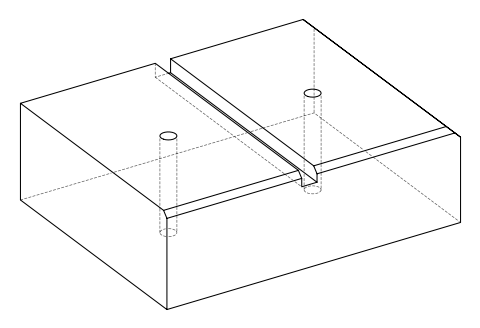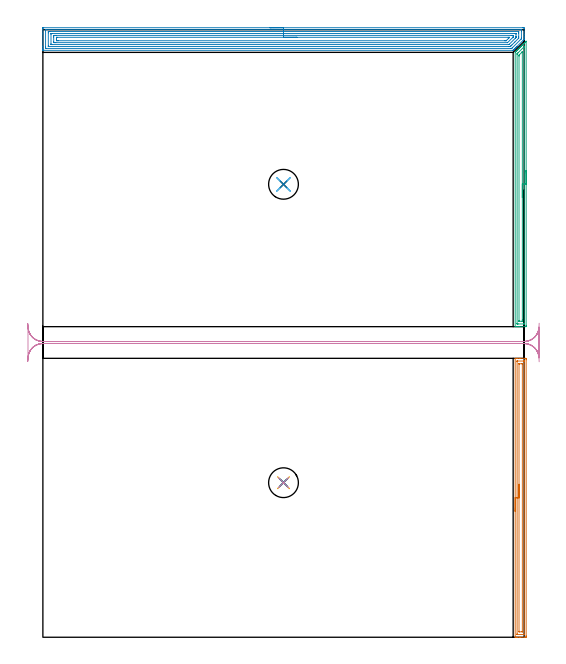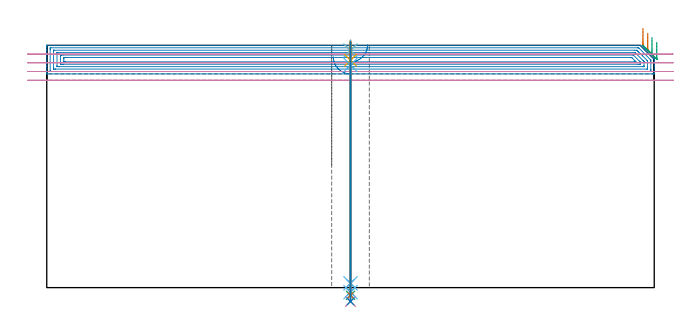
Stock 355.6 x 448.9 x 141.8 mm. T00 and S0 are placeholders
(PLAN: 14 operations, 10 tool changes, 38.1 min)
(1 AREA_MILL | FG_CHAMFER_SURFACE | UGT0205_001 | 5.17 min | 6924 mm3)
(2 AREA_MILL_1 | FG_CHAMFER_SURFACE_1 | UGT0205_001 | 17.31 min | 49586 mm3)
(3 AREA_MILL_2 | FG_CHAMFER_SURFACE_2 | UGT0205_001 | 5.2 min | 6896 mm3)
(4 MILL_RECTANGULAR_SLOT | SLOT_RECTANGULAR | UGT0201_105 | Follow Part, ap 5.5, ae 75% | 6.54 min | 169546 mm3)
(5 SPOT_DRILL | STEP1HOLE | NXT0321_9005460120000 | 0.05 min | 155 mm3)
(6 SPOT_DRILL_1 | STEP1HOLE_1 | NXT0321_9005460120000 | 0.05 min | 209 mm3)
(7 DRILL_BLIND_HOLE_INTO_CENTER | STEP1HOLE | NXT0301_029 | 0.04 min | 129 mm3)
(8 GUN_DRILL_THROUGH_HOLE | STEP1HOLE | UGT0307_001 | 0.63 min | 2577 mm3)
(9 SPADE_DRILL_TO_ENLARGE_THROUGH_HOLE | STEP1HOLE | UGT0306_004 | 0.59 min | 17655 mm3)
(10 DRILL_TO_ENLARGE_THROUGH_HOLE | STEP1HOLE | UGT0301_053 | 0.61 min | 33496 mm3)
(11 DRILL_BLIND_HOLE_INTO_CENTER_1 | STEP1HOLE_1 | NXT0301_029 | 0.04 min | 15 mm3)
(12 GUN_DRILL_THROUGH_HOLE_1 | STEP1HOLE_1 | UGT0307_001 | 0.63 min | 2478 mm3)
(13 SPADE_DRILL_TO_ENLARGE_THROUGH_HOLE_1 | STEP1HOLE_1 | UGT0306_004 | 0.59 min | 17584 mm3)
(14 DRILL_TO_ENLARGE_THROUGH_HOLE_1 | STEP1HOLE_1 | UGT0301_053 | 0.61 min | 33480 mm3)
(TOOL UGT0205_001 | Chamfer Mill 20 x 3 x 45 deg. | D20 FL50 Z2)
(TOOL UGT0201_105 | End Mill 22 mm | D22 FL25 Z2)
(TOOL NXT0321_9005460120000 | NC Spot Drill, 142deg, 12mm, Carbide, Uncoated | D12 PA142 FL30 Z2)
(TOOL NXT0301_029 | Carbide Drill 5.8mm [860.1-0580-017A1-MM 2214] | D5.8 PA140 FL28 Z2)
(TOOL UGT0307_001 | Gun Drill 5 mm | D5 PA130 FL24 Z1)
(TOOL UGT0306_004 | Spade Drill 13.5mm | D13.5 PA132 FL10 Z2)
(TOOL UGT0301_053 | Twist Drill 22 mm | D22 PA118 FL150 Z2)
(OP 1 AREA_MILL)
G17 G21 G94 G90
T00 M6
G54
G17 G0 G90 X349. Y93.05 S1061 M3
G43 Z151.8 H0
G94 G1 Y93.088 Z150.928 F250.
Y93.202 Z150.064
Y93.391 Z149.212
Y93.653 Z148.38
Y93.987 Z147.574
Y94.39 Z146.8
Y94.858 Z146.064
Y95.39 Z145.372
Y95.979 Z144.729
Y96.622 Z144.14
Y97.314 Z143.608
Y98.05 Z143.14
Y98.824 Z142.737
Y99.63 Z142.403
Y100.462 Z142.141
Y101.313 Z141.952
Y102.178 Z141.838
Y103.05 Z141.8
Y205.96
X349.003 Y206.09 Z141.788
X349.019 Y206.093 Z141.772
X349.318 Y206.1 Z141.481
X349.838 Z140.96
X350.394 Z140.401
X352.442 Z138.355
X353.047 Z137.747
X356.288 Z134.509
X356.592 Y206.097 Z134.205
X357.091 Y206.092 Z133.706
X357.094 Y206.02 Z133.703
X357.099 Y205.515 Z133.701
X357.1 Y205.004 Z133.7
Y0.965
X357.099 Y0.585 Z133.701
X357.094 Y0.08 Z133.703
X357.091 Y0.008 Z133.706
X356.592 Y0. Z134.205
X353.05 Z137.744
X352.442 Z138.355
X352.164 Z138.632
X350.394 Z140.401
X349.839 Z140.96
X349.508 Z141.291
X349.318 Z141.481
X349.019 Y0.007 Z141.772
X349.003 Y0.01 Z141.788
X349. Y0.14 Z141.8
Y103.05
X350.414 Z140.386
X350.415 Y203.95 Z140.385
X350.416 Y204.059 Z140.384
X350.418 Y204.084 Z140.382
X350.42 Y204.09 Z140.38
X350.446 Y204.093 Z140.354
X350.549 Y204.097 Z140.251
X350.914 Y204.1 Z139.886
X355.342 Y204.099 Z135.458
X355.562 Y204.096 Z135.238
X355.646 Y204.093 Z135.154
X355.677 Y204.09 Z135.123
X355.68 Y204.051 Z135.12
X355.683 Y203.952 Z135.117
X355.686 Y203.754 Z135.114
Y203.733
X355.685 Y2.15 Z135.115
X355.684 Y2.041 Z135.116
X355.682 Y2.016 Z135.118
X355.68 Y2.01 Z135.12
X355.654 Y2.007 Z135.146
X355.551 Y2.003 Z135.249
X355.186 Y2. Z135.614
X350.758 Y2.001 Z140.042
X350.538 Y2.004 Z140.262
X350.454 Y2.007 Z140.346
X350.423 Y2.01 Z140.377
X350.42 Y2.049 Z140.38
X350.417 Y2.148 Z140.383
X350.414 Y2.346 Z140.386
Y2.367
Y103.05
X351.828 Z138.972
X351.829 Y201.951 Z138.971
Y202.035
X351.832 Y202.076 Z138.968
X351.834 Y202.089 Z138.966
X351.869 Y202.093 Z138.931
X352.017 Y202.099 Z138.783
X354.084 Z136.716
X354.182 Y202.095 Z136.618
X354.257 Y202.09 Z136.543
X354.265 Y202.061 Z136.535
X354.268 Y201.951 Z136.532
X354.271 Y201.613 Z136.529
Y4.149
Y4.065
X354.268 Y4.024 Z136.532
X354.266 Y4.011 Z136.534
X354.231 Y4.007 Z136.569
X354.083 Y4.001 Z136.717
X352.016 Z138.784
X351.918 Y4.005 Z138.882
X351.843 Y4.01 Z138.957
X351.835 Y4.039 Z138.965
X351.832 Y4.149 Z138.968
X351.829 Y4.487 Z138.971
X351.828 Y103.05 Z138.972
Y103.922 Z139.01
Y104.786 Z139.123
Y105.638 Z139.312
Y106.47 Z139.575
Y107.276 Z139.908
Y108.05 Z140.311
Y108.786 Z140.78
Y109.478 Z141.311
Y110.121 Z141.9
Y110.71 Z142.544
Y111.241 Z143.236
Y111.71 Z143.972
Y112.113 Z144.745
Y112.447 Z145.551
Y112.709 Z146.383
Y112.898 Z147.235
Y113.012 Z148.1
Y113.05 Z148.972
G0 Z151.8
M5
M2
(OP 2 AREA_MILL_1)
G17 G21 G94 G90
T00 M6
G54
G17 G0 G90 X167.8 Y450.4 S1061 M3
G43 Z151.8 H0
Z135.1
G94 G1 X167.838 Z134.228 F250.
X167.952 Z133.364
X168.141 Z132.512
X168.403 Z131.68
X168.737 Z130.874
X169.14 Z130.1
X169.609 Z129.364
X170.14 Z128.672
X170.729 Z128.029
X171.372 Z127.44
X172.064 Z126.908
X172.8 Z126.44
X173.574 Z126.037
X174.38 Z125.703
X175.212 Z125.441
X176.064 Z125.252
X176.928 Z125.138
X177.8 Z125.1
X354.555
X354.992 Y450.399 Z125.101
X355.423 Y450.395 Z125.103
X355.59 Y450.392 Z125.106
X355.6 Y449.97 Z125.528
Y445.57 Z129.925
Y444.129 Z131.368
Y442.93 Z132.564
X355.599 Y441.83 Z133.669
X355.597 Y441.805 Z133.693
X355.587 Y441.786 Z133.712
X355.412 Y441.61 Z133.886
X355.289 Y441.488 Z134.01
X355.037 Y441.237 Z134.263
X350.323 Y436.522 Z138.977
X350.278 Y436.477 Z139.02
X350.231 Y436.43 Z139.069
X350.034 Y436.233 Z139.266
X349.985 Y436.184 Z139.313
X349.933 Y436.133 Z139.366
X349.744 Y435.944 Z139.555
X349.692 Y435.89 Z139.606
X349.636 Y435.835 Z139.663
X349.001 Y435.201 Z140.299
X348.812 Y435.01 Z140.486
X348.157 Y434.357 Z141.143
X347.932 Y434.13 Z141.366
X347.522 Y433.722 Z141.777
X347.495 Y433.706 Z141.794
X347.485 Y433.7 Z141.799
X0.162 Z141.8
X0.01 Y433.706 Z141.793
X0. Y434.012 Z141.487
Y434.372 Z141.127
Y435.01 Z140.484
Y436.21 Z139.287
Y436.77 Z138.724
Y445.87 Z129.628
Y449.97 Z125.528
X0.003 Y450.253 Z125.244
X0.01 Y450.392 Z125.106
X0.151 Y450.399 Z125.099
X0.608 Y450.4 Z125.1
X177.8
Y448.986 Z126.514
X353.206 Y448.985 Z126.515
X353.313 Y448.984 Z126.516
X353.562 Y448.979 Z126.521
X353.59 Y448.898 Z126.602
X353.597 Y448.705 Z126.795
X353.599 Y448.21 Z127.29
X353.6 Y447.822 Z127.678
X353.599 Y442.93 Z132.57
X353.598 Y442.544 Z132.956
X353.59 Y442.297 Z133.203
X353.579 Y442.241 Z133.259
X353.533 Y442.191 Z133.309
X353.399 Y442.05 Z133.45
X346.958 Y435.608 Z139.892
X346.652 Y435.311 Z140.189
X346.454 Y435.121 Z140.379
X346.065 Y435.116 Z140.384
X345.959 Y435.115 Z140.385
X2.394
X2.287 Y435.116 Z140.384
X2.038 Y435.121 Z140.379
X2.01 Y435.202 Z140.298
X2.003 Y435.395 Z140.105
X2.001 Y435.89 Z139.61
X2. Y436.278 Z139.222
X2.001 Y448.21 Z127.29
X2.002 Y448.595 Z126.905
X2.01 Y448.979 Z126.521
X2.394 Y448.984 Z126.516
X2.5 Y448.985 Z126.515
X177.8 Y448.986 Z126.514
Y447.572 Z127.928
X351.421 Y447.571 Z127.929
X351.503 Y447.57 Z127.93
X351.567 Y447.567 Z127.933
X351.582 Y447.565 Z127.935
X351.59 Y447.554 Z127.946
X351.593 Y447.506 Z127.994
X351.598 Y447.33 Z128.17
X351.6 Y447.154 Z128.346
Y446.45 Z129.05
Y443.634 Z131.866
X351.598 Y442.93 Z132.57
X351.595 Y442.759 Z132.741
X351.588 Y442.7 Z132.8
X351.553 Y442.661 Z132.839
X351.421 Y442.522 Z132.978
X348.751 Y439.85 Z135.65
X346.551 Y437.65 Z137.85
X346.065 Y437.164 Z138.336
X345.865 Y436.967 Z138.533
X345.662 Y436.77 Z138.73
X345.412 Y436.534 Z138.966
X344.28 Y436.529 Z138.971
X4.179
X4.097 Y436.53 Z138.97
X4.033 Y436.533 Z138.967
X4.018 Y436.535 Z138.965
X4.01 Y436.546 Z138.954
X4.007 Y436.594 Z138.906
X4.002 Y436.77 Z138.73
X4. Y436.946 Z138.554
Y446.626 Z128.874
X4.002 Y447.33 Z128.17
X4.004 Y447.502 Z127.998
X4.009 Y447.559 Z127.941
X4.057 Y447.565 Z127.935
X4.179 Y447.567 Z127.933
X4.827 Y447.571 Z127.929
X5.072
X177.8 Y447.572 Z127.928
Y446.157 Z129.343
X349.04
X349.473 Y446.155 Z129.345
X349.569 Y446.152 Z129.348
X349.584 Y446.151 Z129.349
X349.59 Y446.14 Z129.36
X349.594 Y446.093 Z129.407
X349.598 Y445.995 Z129.505
X349.6 Y445.605 Z129.895
Y443.845 Z131.655
Y443.81 Z131.69
X349.594 Y443.388 Z132.112
X349.59 Y443.177 Z132.323
X349.577 Y443.137 Z132.363
X349.553 Y443.109 Z132.391
X349.506 Y443.058 Z132.442
X349.381 Y442.93 Z132.57
X349.065 Y442.613 Z132.887
X344.633 Y438.182 Z137.318
X344.513 Y438.066 Z137.434
X344.415 Y437.974 Z137.526
X344.386 Y437.95 Z137.55
X344.354 Y437.947 Z137.553
X344.28 Y437.945 Z137.555
X343.983 Y437.943 Z137.557
X6.56
X6.127 Y437.945 Z137.555
X6.031 Y437.948 Z137.552
X6.016 Y437.949 Z137.551
X6.01 Y437.96 Z137.54
X6.006 Y438.007 Z137.493
X6.002 Y438.105 Z137.395
X6. Y438.495 Z137.005
Y445.57 Z129.93
X6.004 Y445.992 Z129.508
X6.007 Y446.097 Z129.403
X6.01 Y446.144 Z129.356
X6.063 Y446.15 Z129.35
X6.265 Y446.154 Z129.346
X6.857 Y446.157 Z129.343
X7.154
X177.8
Y444.743 Z130.757
X346.065
X346.906 Y444.74 Z130.76
X346.958 Y444.738 Z130.762
X347.59 Y444.69 Z130.81
X347.597 Y444.06 Z131.44
X347.594 Y443.81 Z131.69
X347.59 Y443.652 Z131.848
X347.572 Y443.582 Z131.918
X347.524 Y443.531 Z131.969
X347.386 Y443.388 Z132.112
X346.958 Y442.956 Z132.544
X343.4 Y439.398 Z136.102
X343.387 Y439.387 Z136.113
X343.355 Y439.366 Z136.134
X343.333 Y439.363 Z136.137
X343.282 Y439.359 Z136.141
X343.178 Y439.358 Z136.142
X9.535 Y439.357 Z136.143
X8.693 Y439.36 Z136.14
X8.642 Y439.362 Z136.138
X8.01 Y439.41 Z136.09
X8.002 Y440.042 Z135.458
X8. Y443.563 Z131.937
X8.001 Y443.81 Z131.69
X8.004 Y444.439 Z131.061
X8.01 Y444.69 Z130.81
X8.593 Y444.738 Z130.762
X8.642 Y444.74 Z130.76
X9.481 Y444.743 Z130.757
X9.535
X177.8
Y443.329 Z132.171
X343.875
X344.28 Y443.328 Z132.172
X344.772 Y443.324 Z132.176
X344.815 Y443.322 Z132.178
X344.851 Y443.31 Z132.19
X344.382 Y442.829 Z132.671
X342.609 Y441.057 Z134.443
X342.495 Y440.945 Z134.555
X342.355 Y440.815 Z134.685
X342.307 Y440.778 Z134.722
X342.25 Y440.776 Z134.724
X342.005 Y440.773 Z134.727
X341.602 Y440.772 Z134.728
X341.114 Y440.771 Z134.729
X11.32
X10.831 Y440.772 Z134.728
X10.427 Y440.775 Z134.725
X10.032 Y440.778 Z134.722
X10.01 Y441.17 Z134.33
X10.003 Y441.589 Z133.911
X10. Y442.93 Z132.57
X10.001 Y443.141 Z132.359
X10.003 Y443.246 Z132.254
X10.007 Y443.298 Z132.202
X10.009 Y443.319 Z132.181
X10.029 Y443.323 Z132.177
X10.427 Y443.326 Z132.174
X10.916 Y443.328 Z132.172
X177.8 Y443.329 Z132.171
X178.672 Z132.209
X179.537 Z132.323
X180.388 Z132.512
X181.22 Z132.774
X182.026 Z133.108
X182.8 Z133.511
X183.536 Z133.98
X184.228 Z134.511
X184.871 Z135.1
X185.46 Z135.743
X185.992 Z136.435
X186.46 Z137.171
X186.863 Z137.945
X187.197 Z138.751
X187.459 Z139.583
X187.648 Z140.435
X187.762 Z141.3
X187.8 Z142.171
G0 Z151.8
M5
M2
(OP 3 AREA_MILL_2)
G17 G21 G94 G90
T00 M6
G54
G17 G0 G90 X357.1 Y344.9 S1061 M3
G43 Z151.8 H0
Z143.7
G94 G1 Y344.862 Z142.828 F250.
Y344.748 Z141.964
Y344.559 Z141.112
Y344.297 Z140.28
Y343.963 Z139.474
Y343.56 Z138.7
Y343.092 Z137.964
Y342.56 Z137.272
Y341.971 Z136.629
Y341.328 Z136.04
Y340.636 Z135.508
Y339.9 Z135.04
Y339.126 Z134.637
Y338.32 Z134.303
Y337.488 Z134.041
Y336.637 Z133.852
Y335.772 Z133.738
Y334.9 Z133.7
Y230.478
X357.099 Y230.098 Z133.701
X357.094 Y229.592 Z133.703
X357.091 Y229.508 Z133.706
X356.592 Y229.5 Z134.205
X352.164 Z138.629
X351.581 Z139.216
X351.279 Z139.517
X350.696 Z140.101
X350.394 Z140.401
X349.789 Z141.01
X349.508 Z141.291
X349.346 Z141.453
X349.021 Y229.507 Z141.77
X349.003 Y229.51 Z141.788
X349. Y229.652 Z141.8
Y432.2 Z141.799
X349.508 Y432.71 Z141.288
X349.921 Y433.121 Z140.879
X349.961 Y433.161 Z140.839
X350.258 Y433.458 Z140.541
X350.394 Y433.595 Z140.403
X350.788 Y433.988 Z140.012
X350.887 Y434.087 Z139.913
X351.15 Y434.35 Z139.649
X351.279 Y434.481 Z139.517
X351.654 Y434.855 Z139.145
X351.792 Y434.992 Z139.008
X352.041 Y435.242 Z138.757
X352.164 Y435.366 Z138.632
X352.521 Y435.721 Z138.279
X352.697 Y435.897 Z138.103
X352.933 Y436.134 Z137.865
X353.048 Y436.25 Z137.748
X353.388 Y436.588 Z137.412
X353.602 Y436.802 Z137.198
X353.825 Y437.026 Z136.973
X353.935 Y437.137 Z136.861
X354.507 Y437.707 Z136.293
X354.717 Y437.918 Z136.081
X354.821 Y438.023 Z135.975
X355.264 Y438.464 Z135.536
X355.706 Y438.908 Z135.09
X356.149 Y439.35 Z134.65
X356.592 Y439.794 Z134.204
X356.799 Y439.999 Z134.
X356.855 Y440.055 Z133.945
X357.035 Y440.235 Z133.764
X357.097 Y440.297 Z133.702
X357.099 Z133.7
Z133.699
X357.1 Y334.9 Z133.7
X355.686 Z135.114
Y231.882
X355.684 Y231.664 Z135.116
X355.681 Y231.556 Z135.119
X355.679 Y231.511 Z135.121
X355.579 Y231.508 Z135.221
X355.199 Y231.501 Z135.601
X351.279 Y231.5 Z139.521
X350.772 Y231.501 Z140.028
X350.541 Y231.506 Z140.259
X350.447 Y231.51 Z140.353
X350.421 Y231.519 Z140.379
X350.419 Y231.562 Z140.381
X350.416 Y231.661 Z140.384
X350.414 Y231.861 Z140.386
Y430.783
X350.416 Y431. Z140.384
X350.419 Y431.109 Z140.381
X350.421 Y431.158 Z140.379
X350.454 Y431.193 Z140.346
X350.66 Y431.406 Z140.14
X350.924 Y431.675 Z139.876
X351.102 Y431.853 Z139.698
X355.634 Y436.384 Z135.166
X355.665 Y436.413 Z135.135
X355.678 Y436.423 Z135.122
X355.68 Y436.422 Z135.12
X355.682 Y436.412 Z135.118
X355.684 Y436.327 Z135.116
X355.686 Y436.155 Z135.114
Y334.9
X354.272 Z136.528
X354.271 Y234.558 Z136.529
X354.27 Y234.221 Z136.53
X354.265 Y233.666 Z136.535
X354.258 Y233.51 Z136.542
X354.098 Y233.502 Z136.702
X352.329 Y233.5 Z138.471
X352.164 Y233.501 Z138.636
X352. Y233.505 Z138.8
X351.891 Y233.51 Z138.909
X351.835 Y233.521 Z138.965
X351.833 Y233.554 Z138.967
X351.83 Y233.666 Z138.97
X351.829 Y234.004 Z138.971
Y429.337
X351.833 Y429.891 Z138.967
X351.835 Y430.059 Z138.965
X351.844 Y430.133 Z138.956
X351.883 Y430.175 Z138.917
X352.164 Y430.464 Z138.636
X354.266 Y432.566 Z136.534
X354.268 Y432.567 Z136.532
X354.271 Y432.348 Z136.529
Y432.228
X354.272 Y334.9 Z136.528
Y334.028 Z136.566
Y333.164 Z136.68
Y332.312 Z136.869
Y331.48 Z137.132
Y330.674 Z137.465
Y329.9 Z137.868
Y329.164 Z138.337
Y328.472 Z138.868
Y327.829 Z139.457
Y327.24 Z140.101
Y326.709 Z140.793
Y326.24 Z141.528
Y325.837 Z142.302
Y325.503 Z143.108
Y325.241 Z143.94
Y325.052 Z144.792
Y324.938 Z145.657
Y324.9 Z146.528
G0 Z151.8
M5
M2
(OP 4 MILL_RECTANGULAR_SLOT)
G17 G21 G94 G90
T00 M6
G54
G17 G0 G90 X-11.191 Y203.92 S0 M3
G43 Z151.8 H0
Z136.7
G94 G1 X-10.97 Y206.912 F250.
G2 X0. Y217.1 R11. F500.
G1 X355.6
G2 X366.378 Y208.296 R11.
G1 X366.408 Y208.291
G3 X366.6 Y210.326 R11.
G1 Y225.227
G3 X366.403 Y227.287 R11.
G1 X366.374 Y227.281
G2 X355.6 Y218.5 R11.
G1 X0.
G2 X-10.97 Y228.688 R11.
G1 X-11.191 Y231.68 F250.
G0 Y203.92 Z131.6
G1 X-10.97 Y206.912
G2 X0. Y217.1 R11. F500.
G1 X355.6
G2 X366.59 Y206.569 R11.
G1 X366.6
Y229.031
X366.59
G2 X355.6 Y218.5 R11.
G1 X0.
G2 X-10.97 Y228.688 R11.
G1 X-11.191 Y231.68 F250.
G0 Y203.92 Z126.5
G1 X-10.97 Y206.912
G2 X0. Y217.1 R11. F500.
G1 X355.6
G2 X366.59 Y206.569 R11.
G1 X366.6
Y229.031
X366.59
G2 X355.6 Y218.5 R11.
G1 X0.
G2 X-10.97 Y228.688 R11.
G1 X-11.191 Y231.68 F250.
G0 Z151.8
X366.718 Y232.028
Z121.4
G1 X366.59 Y229.031
G2 X355.6 Y218.5 R11. F500.
G1 X0.
G2 X-10.99 Y229.031 R11.
G1 X-11.
Y206.569
X-10.99
G2 X0. Y217.1 R11.
G1 X355.6
G2 X366.59 Y206.569 R11.
G1 X366.718 Y203.572 F250.
G0 Z151.8
M5
M2
(OP 5 SPOT_DRILL)
G17 G21 G94 G90
T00 M6
G54
G17 G0 G90 X177.8 Y114.2 S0 M3
G43 Z151.8 H0
G94 G81 G98 Z138.8 F250. R144.8
G80
M5
M2
(OP 6 SPOT_DRILL_1)
G17 G21 G94 G90
T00 M6
G54
G17 G0 G90 X177.8 Y334.7 S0 M3
G43 Z151.8 H0
G94 G81 G98 Z138.8 F250. R144.8
G80
M5
M2
(OP 7 DRILL_BLIND_HOLE_INTO_CENTER)
G17 G21 G94 G90
T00 M6
G54
G17 G0 G90 X177.8 Y114.2 S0 M3
G43 Z151.8 H1
G94 G81 G98 Z133.1 F250. R143.8
G80
M5
M2
(OP 8 GUN_DRILL_THROUGH_HOLE)
G17 G21 G94 G90
T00 M6
G54
G17 G0 G90 X177.8 Y114.2 M8
G43 Z151.8 H0
Z139.29
S716 M3
G94 G1 Z130.344 F125. M26
G4 X.084
Z2.5 F250.
G4 X.084
Z-2.666 F125.
G4 X.084
M5
M9
G0 Z139.29
Z151.8
M2
(OP 9 SPADE_DRILL_TO_ENLARGE_THROUGH_HOLE)
G17 G21 G94 G90
T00 M6
G54
G17 G0 G90 X177.8 Y114.2 S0 M3
G43 Z151.8 H0
G94 G73 G98 Z-4.505 F250. Q13.3 R143.8
G80
M5
M2
(OP 10 DRILL_TO_ENLARGE_THROUGH_HOLE)
G17 G21 G94 G90
T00 M6
G54
G17 G0 G90 X177.8 Y114.2 S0 M3
G43 Z151.8 H0
G94 G73 G98 Z-8.109 F250. Q21.416 R143.8
G80
M5
M2
(OP 11 DRILL_BLIND_HOLE_INTO_CENTER_1)
G17 G21 G94 G90
T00 M6
G54
G17 G0 G90 X177.8 Y334.7 S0 M3
G43 Z151.8 H1
G94 G81 G98 Z133.1 F250. R143.8
G80
M5
M2
(OP 12 GUN_DRILL_THROUGH_HOLE_1)
G17 G21 G94 G90
T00 M6
G54
G17 G0 G90 X177.8 Y334.7 M8
G43 Z151.8 H0
Z139.29
S716 M3
G94 G1 Z130.344 F125. M26
G4 X.084
Z2.5 F250.
G4 X.084
Z-2.666 F125.
G4 X.084
M5
M9
G0 Z139.29
Z151.8
M2
(OP 13 SPADE_DRILL_TO_ENLARGE_THROUGH_HOLE_1)
G17 G21 G94 G90
T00 M6
G54
G17 G0 G90 X177.8 Y334.7 S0 M3
G43 Z151.8 H0
G94 G73 G98 Z-4.505 F250. Q13.3 R143.8
G80
M5
M2
(OP 14 DRILL_TO_ENLARGE_THROUGH_HOLE_1)
G17 G21 G94 G90
T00 M6
G54
G17 G0 G90 X177.8 Y334.7 S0 M3
G43 Z151.8 H0
G94 G73 G98 Z-8.109 F250. Q21.416 R143.8
G80
M5
M2
